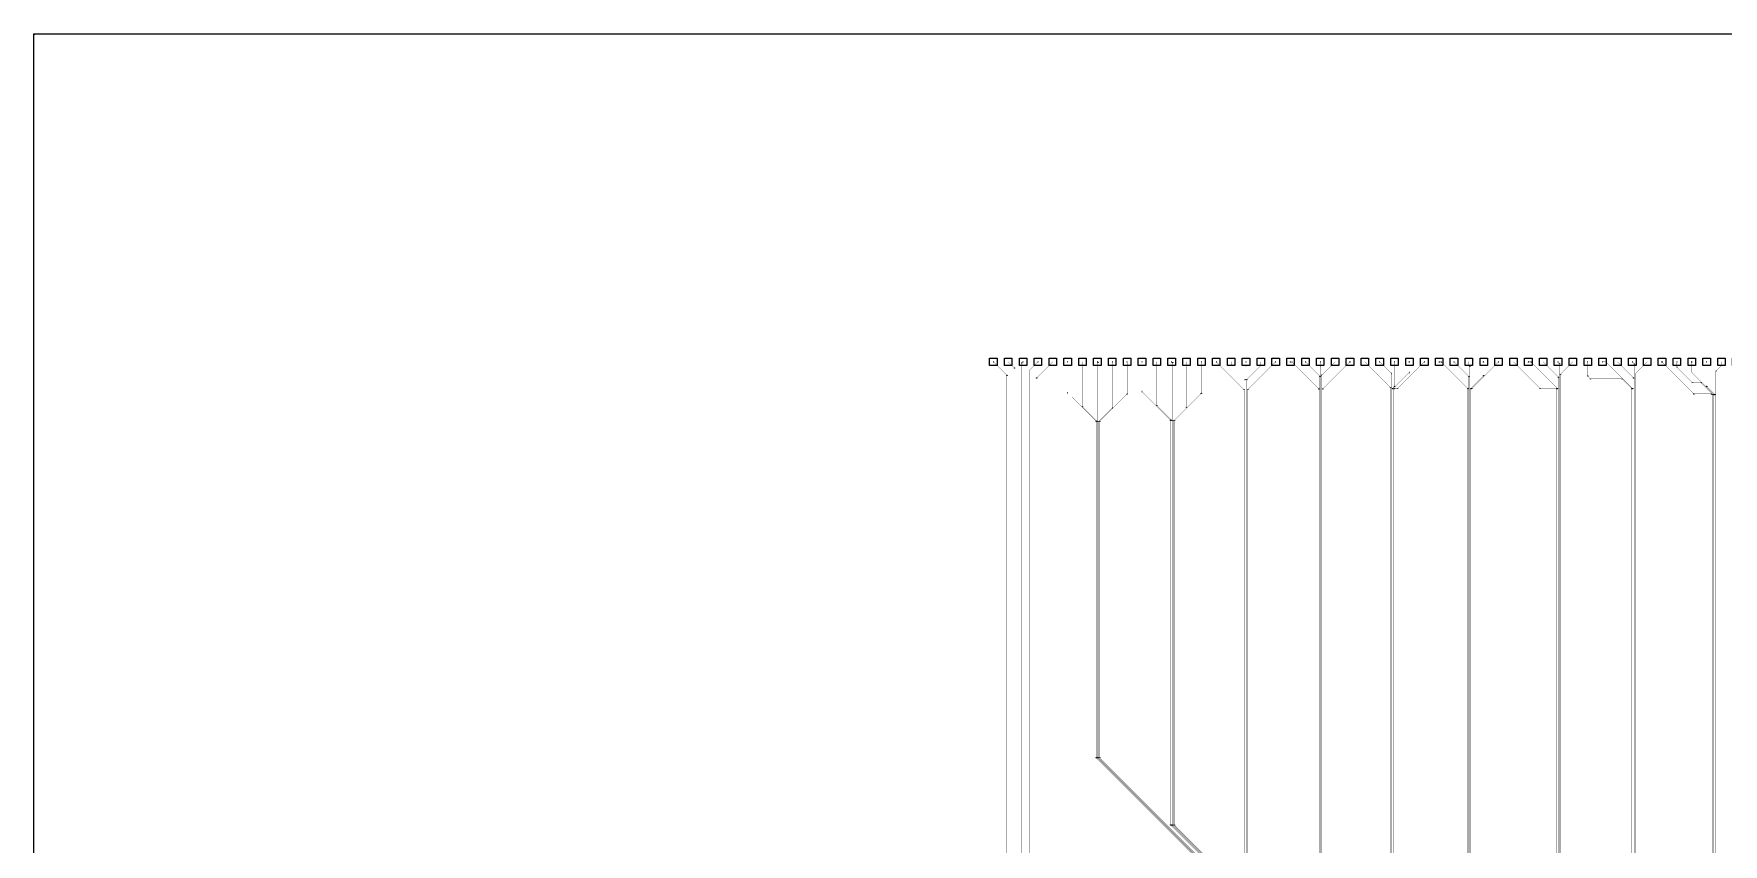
# Model space of a CAD drawing. Extents: x -22715 to 22715, y -22715 to 22715.
# Drawn here: x -22715 to 23, y 11807 to 22715 of the extents above; entities that cross this region are included whole.
import ezdxf

# ---------------------------------------------------------------- set-up
doc = ezdxf.new("R2010")
doc.units = 0
doc.layers.add('L0D0_0', color=2, linetype='CONTINUOUS')
doc.layers.add('Top Layer', color=3, linetype='CONTINUOUS')

# ---------------------------------------------------------------- blocks, each defined once
blk = doc.blocks.new('BOND_PADS__100__4')
at = {"layer": 'L0D0_0'}
for points in [[(-4, 197.5), (-4, 198.5), (-3, 198.5), (-3, 197.5)], [(-4, 195.5), (-4, 196.5), (-3, 196.5), (-3, 195.5)], [(-4, 193.5), (-4, 194.5), (-3, 194.5), (-3, 193.5)], [(-4, 191.5), (-4, 192.5), (-3, 192.5), (-3, 191.5)], [(-4, 189.5), (-4, 190.5), (-3, 190.5), (-3, 189.5)], [(-4, 187.5), (-4, 188.5), (-3, 188.5), (-3, 187.5)], [(-4, 185.5), (-4, 186.5), (-3, 186.5), (-3, 185.5)], [(-4, 183.5), (-4, 184.5), (-3, 184.5), (-3, 183.5)], [(-4, 181.5), (-4, 182.5), (-3, 182.5), (-3, 181.5)], [(-4, 179.5), (-4, 180.5), (-3, 180.5), (-3, 179.5)], [(-4, 177.5), (-4, 178.5), (-3, 178.5), (-3, 177.5)], [(-4, 175.5), (-4, 176.5), (-3, 176.5), (-3, 175.5)], [(-4, 173.5), (-4, 174.5), (-3, 174.5), (-3, 173.5)], [(-4, 171.5), (-4, 172.5), (-3, 172.5), (-3, 171.5)], [(-4, 169.5), (-4, 170.5), (-3, 170.5), (-3, 169.5)], [(-4, 167.5), (-4, 168.5), (-3, 168.5), (-3, 167.5)], [(-4, 165.5), (-4, 166.5), (-3, 166.5), (-3, 165.5)], [(-4, 163.5), (-4, 164.5), (-3, 164.5), (-3, 163.5)], [(-4, 161.5), (-4, 162.5), (-3, 162.5), (-3, 161.5)], [(-4, 159.5), (-4, 160.5), (-3, 160.5), (-3, 159.5)], [(-4, 157.5), (-4, 158.5), (-3, 158.5), (-3, 157.5)], [(-4, 155.5), (-4, 156.5), (-3, 156.5), (-3, 155.5)], [(-4, 153.5), (-4, 154.5), (-3, 154.5), (-3, 153.5)], [(-4, 151.5), (-4, 152.5), (-3, 152.5), (-3, 151.5)], [(-4, 149.5), (-4, 150.5), (-3, 150.5), (-3, 149.5)], [(-4, 147.5), (-4, 148.5), (-3, 148.5), (-3, 147.5)], [(-4, 145.5), (-4, 146.5), (-3, 146.5), (-3, 145.5)], [(-4, 143.5), (-4, 144.5), (-3, 144.5), (-3, 143.5)], [(-4, 141.5), (-4, 142.5), (-3, 142.5), (-3, 141.5)], [(-4, 139.5), (-4, 140.5), (-3, 140.5), (-3, 139.5)], [(-4, 137.5), (-4, 138.5), (-3, 138.5), (-3, 137.5)], [(-4, 135.5), (-4, 136.5), (-3, 136.5), (-3, 135.5)], [(-4, 133.5), (-4, 134.5), (-3, 134.5), (-3, 133.5)], [(-4, 131.5), (-4, 132.5), (-3, 132.5), (-3, 131.5)], [(-4, 129.5), (-4, 130.5), (-3, 130.5), (-3, 129.5)], [(-4, 127.5), (-4, 128.5), (-3, 128.5), (-3, 127.5)], [(-4, 125.5), (-4, 126.5), (-3, 126.5), (-3, 125.5)], [(-4, 123.5), (-4, 124.5), (-3, 124.5), (-3, 123.5)], [(-4, 121.5), (-4, 122.5), (-3, 122.5), (-3, 121.5)], [(-4, 119.5), (-4, 120.5), (-3, 120.5), (-3, 119.5)], [(-4, 117.5), (-4, 118.5), (-3, 118.5), (-3, 117.5)], [(-4, 115.5), (-4, 116.5), (-3, 116.5), (-3, 115.5)], [(-4, 113.5), (-4, 114.5), (-3, 114.5), (-3, 113.5)], [(-4, 111.5), (-4, 112.5), (-3, 112.5), (-3, 111.5)], [(-4, 109.5), (-4, 110.5), (-3, 110.5), (-3, 109.5)], [(-4, 107.5), (-4, 108.5), (-3, 108.5), (-3, 107.5)], [(-4, 105.5), (-4, 106.5), (-3, 106.5), (-3, 105.5)], [(-4, 103.5), (-4, 104.5), (-3, 104.5), (-3, 103.5)], [(-4, 101.5), (-4, 102.5), (-3, 102.5), (-3, 101.5)], [(-4, 99.5), (-4, 100.5), (-3, 100.5), (-3, 99.5)], [(-4, 97.5), (-4, 98.5), (-3, 98.5), (-3, 97.5)], [(-4, 95.5), (-4, 96.5), (-3, 96.5), (-3, 95.5)], [(-4, 93.5), (-4, 94.5), (-3, 94.5), (-3, 93.5)], [(-4, 91.5), (-4, 92.5), (-3, 92.5), (-3, 91.5)], [(-4, 89.5), (-4, 90.5), (-3, 90.5), (-3, 89.5)], [(-4, 87.5), (-4, 88.5), (-3, 88.5), (-3, 87.5)], [(-4, 85.5), (-4, 86.5), (-3, 86.5), (-3, 85.5)], [(-4, 83.5), (-4, 84.5), (-3, 84.5), (-3, 83.5)], [(-4, 81.5), (-4, 82.5), (-3, 82.5), (-3, 81.5)], [(-4, 79.5), (-4, 80.5), (-3, 80.5), (-3, 79.5)], [(-4, 77.5), (-4, 78.5), (-3, 78.5), (-3, 77.5)], [(-4, 75.5), (-4, 76.5), (-3, 76.5), (-3, 75.5)], [(-4, 73.5), (-4, 74.5), (-3, 74.5), (-3, 73.5)], [(-4, 71.5), (-4, 72.5), (-3, 72.5), (-3, 71.5)], [(-4, 69.5), (-4, 70.5), (-3, 70.5), (-3, 69.5)], [(-4, 67.5), (-4, 68.5), (-3, 68.5), (-3, 67.5)], [(-4, 65.5), (-4, 66.5), (-3, 66.5), (-3, 65.5)], [(-4, 63.5), (-4, 64.5), (-3, 64.5), (-3, 63.5)], [(-4, 61.5), (-4, 62.5), (-3, 62.5), (-3, 61.5)], [(-4, 59.5), (-4, 60.5), (-3, 60.5), (-3, 59.5)], [(-4, 57.5), (-4, 58.5), (-3, 58.5), (-3, 57.5)], [(-4, 55.5), (-4, 56.5), (-3, 56.5), (-3, 55.5)], [(-4, 53.5), (-4, 54.5), (-3, 54.5), (-3, 53.5)], [(-4, 51.5), (-4, 52.5), (-3, 52.5), (-3, 51.5)], [(-4, 49.5), (-4, 50.5), (-3, 50.5), (-3, 49.5)], [(-4, 47.5), (-4, 48.5), (-3, 48.5), (-3, 47.5)], [(-4, 45.5), (-4, 46.5), (-3, 46.5), (-3, 45.5)], [(-4, 43.5), (-4, 44.5), (-3, 44.5), (-3, 43.5)], [(-4, 41.5), (-4, 42.5), (-3, 42.5), (-3, 41.5)], [(-4, 39.5), (-4, 40.5), (-3, 40.5), (-3, 39.5)], [(-4, 37.5), (-4, 38.5), (-3, 38.5), (-3, 37.5)], [(-4, 35.5), (-4, 36.5), (-3, 36.5), (-3, 35.5)], [(-4, 33.5), (-4, 34.5), (-3, 34.5), (-3, 33.5)], [(-4, 31.5), (-4, 32.5), (-3, 32.5), (-3, 31.5)], [(-4, 29.5), (-4, 30.5), (-3, 30.5), (-3, 29.5)], [(-4, 27.5), (-4, 28.5), (-3, 28.5), (-3, 27.5)], [(-4, 25.5), (-4, 26.5), (-3, 26.5), (-3, 25.5)], [(-4, 23.5), (-4, 24.5), (-3, 24.5), (-3, 23.5)], [(-4, 21.5), (-4, 22.5), (-3, 22.5), (-3, 21.5)], [(-4, 19.5), (-4, 20.5), (-3, 20.5), (-3, 19.5)], [(-4, 17.5), (-4, 18.5), (-3, 18.5), (-3, 17.5)], [(-4, 15.5), (-4, 16.5), (-3, 16.5), (-3, 15.5)], [(-4, 13.5), (-4, 14.5), (-3, 14.5), (-3, 13.5)], [(-4, 11.5), (-4, 12.5), (-3, 12.5), (-3, 11.5)], [(-4, 9.5), (-4, 10.5), (-3, 10.5), (-3, 9.5)], [(-4, 7.5), (-4, 8.5), (-3, 8.5), (-3, 7.5)], [(-4, 5.5), (-4, 6.5), (-3, 6.5), (-3, 5.5)], [(-4, 3.5), (-4, 4.5), (-3, 4.5), (-3, 3.5)], [(-4, 1.5), (-4, 2.5), (-3, 2.5), (-3, 1.5)], [(-4, -0.5), (-4, 0.5), (-3, 0.5), (-3, -0.5)]]:
    blk.add_lwpolyline(points, close=True, dxfattribs=at)
blk = doc.blocks.new('alignment_marker')
at = {"layer": 'Top Layer'}
blk.add_lwpolyline([(-8, -4), (-8, 4), (4, 4), (8, 0), (4, -4)], close=True, dxfattribs=at)
blk = doc.blocks.new('alignment_layer')
blk.add_blockref('alignment_marker', (-22707, 22711))

msp = doc.modelspace()

# ---------------------------------------------------------------- linework, layer by layer
at = {"layer": 'L0D0_0'}
for points in [[(-22715, -22715), (-22715, 22715), (22715, 22715), (22715, -22715)], [(-9800, 18298.3), (-9801.4, 18299.2), (-9801.4, 18300.8), (-9800, 18301.7), (-9798.5, 18300.8), (-9798.5, 18299.2)], [(-9600, 18298.3), (-9601.4, 18299.2), (-9601.4, 18300.8), (-9600, 18301.7), (-9598.5, 18300.8), (-9598.5, 18299.2)], [(-9517.5, 18215.8), (-9519, 18216.7), (-9519, 18218.3), (-9517.5, 18219.2), (-9516.1, 18218.3), (-9516.1, 18216.7)], [(-9517.5, 18215.8), (-9519, 18216.7), (-9519, 18218.3), (-9517.5, 18219.2), (-9516.1, 18218.3), (-9516.1, 18216.7)], [(-9417.5, 18280.8), (-9419, 18281.7), (-9419, 18283.3), (-9417.5, 18284.2), (-9416.1, 18283.3), (-9416.1, 18281.7)], [(-9417.5, 18280.8), (-9419, 18281.7), (-9419, 18283.3), (-9417.5, 18284.2), (-9416.1, 18283.3), (-9416.1, 18281.7)], [(-9400, 18298.3), (-9401.4, 18299.2), (-9401.4, 18300.8), (-9400, 18301.7), (-9398.5, 18300.8), (-9398.5, 18299.2)], [(-9200, 18298.3), (-9201.4, 18299.2), (-9201.4, 18300.8), (-9200, 18301.7), (-9198.5, 18300.8), (-9198.5, 18299.2)], [(-9000, 18298.3), (-9001.4, 18299.2), (-9001.4, 18300.8), (-9000, 18301.7), (-8998.5, 18300.8), (-8998.5, 18299.2)], [(-8800, 18298.3), (-8801.4, 18299.2), (-8801.4, 18300.8), (-8800, 18301.7), (-8798.5, 18300.8), (-8798.5, 18299.2)], [(-8600, 18298.3), (-8601.4, 18299.2), (-8601.4, 18300.8), (-8600, 18301.7), (-8598.5, 18300.8), (-8598.5, 18299.2)], [(-8400, 18298.3), (-8401.4, 18299.2), (-8401.4, 18300.8), (-8400, 18301.7), (-8398.5, 18300.8), (-8398.5, 18299.2)], [(-8392.5, 18290.8), (-8393.9, 18291.7), (-8393.9, 18293.3), (-8392.5, 18294.2), (-8391, 18293.3), (-8391, 18291.7)], [(-8392.5, 18290.8), (-8393.9, 18291.7), (-8393.9, 18293.3), (-8392.5, 18294.2), (-8391, 18293.3), (-8391, 18291.7)], [(-8200, 18298.3), (-8201.4, 18299.2), (-8201.4, 18300.8), (-8200, 18301.7), (-8198.5, 18300.8), (-8198.5, 18299.2)], [(-8000, 18298.3), (-8001.4, 18299.2), (-8001.4, 18300.8), (-8000, 18301.7), (-7998.5, 18300.8), (-7998.5, 18299.2)], [(-7800, 18298.3), (-7801.4, 18299.2), (-7801.4, 18300.8), (-7800, 18301.7), (-7798.5, 18300.8), (-7798.5, 18299.2)], [(-7600, 18298.3), (-7601.4, 18299.2), (-7601.4, 18300.8), (-7600, 18301.7), (-7598.5, 18300.8), (-7598.5, 18299.2)], [(-7400, 18298.3), (-7401.4, 18299.2), (-7401.4, 18300.8), (-7400, 18301.7), (-7398.5, 18300.8), (-7398.5, 18299.2)], [(-7387.5, 18285.8), (-7389, 18286.7), (-7389, 18288.3), (-7387.5, 18289.2), (-7386.1, 18288.3), (-7386.1, 18286.7)], [(-7387.5, 18285.8), (-7389, 18286.7), (-7389, 18288.3), (-7387.5, 18289.2), (-7386.1, 18288.3), (-7386.1, 18286.7)], [(-7200, 18298.3), (-7201.4, 18299.2), (-7201.4, 18300.8), (-7200, 18301.7), (-7198.5, 18300.8), (-7198.5, 18299.2)], [(-7000, 18298.3), (-7001.4, 18299.2), (-7001.4, 18300.8), (-7000, 18301.7), (-6998.5, 18300.8), (-6998.5, 18299.2)], [(-6800, 18298.3), (-6801.4, 18299.2), (-6801.4, 18300.8), (-6800, 18301.7), (-6798.5, 18300.8), (-6798.5, 18299.2)], [(-6600, 18298.3), (-6601.4, 18299.2), (-6601.4, 18300.8), (-6600, 18301.7), (-6598.5, 18300.8), (-6598.5, 18299.2)], [(-6600, 18246.8), (-6601.4, 18247.7), (-6601.4, 18249.3), (-6600, 18250.2), (-6598.5, 18249.3), (-6598.5, 18247.7)], [(-6600, 18246.8), (-6601.4, 18247.7), (-6601.4, 18249.3), (-6600, 18250.2), (-6598.5, 18249.3), (-6598.5, 18247.7)], [(-6400, 18246.8), (-6401.5, 18247.7), (-6401.5, 18249.3), (-6400, 18250.2), (-6398.6, 18249.3), (-6398.6, 18247.7)], [(-6400, 18246.8), (-6401.5, 18247.7), (-6401.5, 18249.3), (-6400, 18250.2), (-6398.6, 18249.3), (-6398.6, 18247.7)], [(-6400, 18298.3), (-6401.4, 18299.2), (-6401.4, 18300.8), (-6400, 18301.7), (-6398.5, 18300.8), (-6398.5, 18299.2)], [(-6400, 18246.8), (-6401.4, 18247.7), (-6401.4, 18249.3), (-6400, 18250.2), (-6398.5, 18249.3), (-6398.5, 18247.7)], [(-6400, 18246.8), (-6401.4, 18247.7), (-6401.4, 18249.3), (-6400, 18250.2), (-6398.5, 18249.3), (-6398.5, 18247.7)], [(-6200, 18298.3), (-6201.4, 18299.2), (-6201.4, 18300.8), (-6200, 18301.7), (-6198.5, 18300.8), (-6198.5, 18299.2)], [(-6200, 18246.8), (-6201.4, 18247.7), (-6201.4, 18249.3), (-6200, 18250.2), (-6198.5, 18249.3), (-6198.5, 18247.7)], [(-6200, 18246.8), (-6201.4, 18247.7), (-6201.4, 18249.3), (-6200, 18250.2), (-6198.5, 18249.3), (-6198.5, 18247.7)], [(-6000, 18298.3), (-6001.4, 18299.2), (-6001.4, 18300.8), (-6000, 18301.7), (-5998.5, 18300.8), (-5998.5, 18299.2)], [(-5800, 18298.3), (-5801.4, 18299.2), (-5801.4, 18300.8), (-5800, 18301.7), (-5798.5, 18300.8), (-5798.5, 18299.2)], [(-5798.5, 18296.8), (-5799.9, 18297.7), (-5799.9, 18299.3), (-5798.5, 18300.2), (-5797, 18299.3), (-5797, 18297.7)], [(-5798.5, 18296.8), (-5799.9, 18297.7), (-5799.9, 18299.3), (-5798.5, 18300.2), (-5797, 18299.3), (-5797, 18297.7)], [(-5783.5, 18296.8), (-5784.9, 18297.7), (-5784.9, 18299.3), (-5783.5, 18300.2), (-5782, 18299.3), (-5782, 18297.7)], [(-5783.5, 18296.8), (-5784.9, 18297.7), (-5784.9, 18299.3), (-5783.5, 18300.2), (-5782, 18299.3), (-5782, 18297.7)], [(-5600, 18298.3), (-5601.4, 18299.2), (-5601.4, 18300.8), (-5600, 18301.7), (-5598.5, 18300.8), (-5598.5, 18299.2)], [(-5400, 18298.3), (-5401.4, 18299.2), (-5401.4, 18300.8), (-5400, 18301.7), (-5398.5, 18300.8), (-5398.5, 18299.2)], [(-5400, 18246.8), (-5401.4, 18247.7), (-5401.4, 18249.3), (-5400, 18250.2), (-5398.5, 18249.3), (-5398.5, 18247.7)], [(-5400, 18246.8), (-5401.4, 18247.7), (-5401.4, 18249.3), (-5400, 18250.2), (-5398.5, 18249.3), (-5398.5, 18247.7)], [(-5392.5, 18239.3), (-5394, 18240.2), (-5394, 18241.8), (-5392.5, 18242.7), (-5391.1, 18241.8), (-5391.1, 18240.2)], [(-5392.5, 18239.3), (-5394, 18240.2), (-5394, 18241.8), (-5392.5, 18242.7), (-5391.1, 18241.8), (-5391.1, 18240.2)], [(-5200, 18298.3), (-5201.4, 18299.2), (-5201.4, 18300.8), (-5200, 18301.7), (-5198.5, 18300.8), (-5198.5, 18299.2)], [(-5001.5, 18296.8), (-5002.9, 18297.7), (-5002.9, 18299.3), (-5001.5, 18300.2), (-5000, 18299.3), (-5000, 18297.7)], [(-5001.5, 18296.8), (-5002.9, 18297.7), (-5002.9, 18299.3), (-5001.5, 18300.2), (-5000, 18299.3), (-5000, 18297.7)], [(-5001.5, 18296.8), (-5002.9, 18297.7), (-5002.9, 18299.3), (-5001.5, 18300.2), (-5000, 18299.3), (-5000, 18297.7)], [(-5001.5, 18296.8), (-5002.9, 18297.7), (-5002.9, 18299.3), (-5001.5, 18300.2), (-5000, 18299.3), (-5000, 18297.7)], [(-5000, 18298.3), (-5001.4, 18299.2), (-5001.4, 18300.8), (-5000, 18301.7), (-4998.5, 18300.8), (-4998.5, 18299.2)], [(-4800, 18298.3), (-4801.4, 18299.2), (-4801.4, 18300.8), (-4800, 18301.7), (-4798.5, 18300.8), (-4798.5, 18299.2)], [(-4600, 18298.3), (-4601.4, 18299.2), (-4601.4, 18300.8), (-4600, 18301.7), (-4598.5, 18300.8), (-4598.5, 18299.2)], [(-4400, 18298.3), (-4401.4, 18299.2), (-4401.4, 18300.8), (-4400, 18301.7), (-4398.5, 18300.8), (-4398.5, 18299.2)], [(-4201.5, 18296.8), (-4202.9, 18297.7), (-4202.9, 18299.3), (-4201.5, 18300.2), (-4200, 18299.3), (-4200, 18297.7)], [(-4201.5, 18296.8), (-4202.9, 18297.7), (-4202.9, 18299.3), (-4201.5, 18300.2), (-4200, 18299.3), (-4200, 18297.7)], [(-4200, 18298.3), (-4201.4, 18299.2), (-4201.4, 18300.8), (-4200, 18301.7), (-4198.5, 18300.8), (-4198.5, 18299.2)], [(-4000, 18298.3), (-4001.4, 18299.2), (-4001.4, 18300.8), (-4000, 18301.7), (-3998.5, 18300.8), (-3998.5, 18299.2)], [(-3800, 18298.3), (-3801.4, 18299.2), (-3801.4, 18300.8), (-3800, 18301.7), (-3798.5, 18300.8), (-3798.5, 18299.2)], [(-3798.5, 18296.8), (-3799.9, 18297.7), (-3799.9, 18299.3), (-3798.5, 18300.2), (-3797, 18299.3), (-3797, 18297.7)], [(-3798.5, 18296.8), (-3799.9, 18297.7), (-3799.9, 18299.3), (-3798.5, 18300.2), (-3797, 18299.3), (-3797, 18297.7)], [(-3771, 18296.8), (-3772.4, 18297.7), (-3772.4, 18299.3), (-3771, 18300.2), (-3769.5, 18299.3), (-3769.5, 18297.7)], [(-3771, 18296.8), (-3772.4, 18297.7), (-3772.4, 18299.3), (-3771, 18300.2), (-3769.5, 18299.3), (-3769.5, 18297.7)], [(-3600, 18298.3), (-3601.4, 18299.2), (-3601.4, 18300.8), (-3600, 18301.7), (-3598.5, 18300.8), (-3598.5, 18299.2)], [(-3400, 18298.3), (-3401.4, 18299.2), (-3401.4, 18300.8), (-3400, 18301.7), (-3398.5, 18300.8), (-3398.5, 18299.2)], [(-3400, 18246.8), (-3401.4, 18247.7), (-3401.4, 18249.3), (-3400, 18250.2), (-3398.5, 18249.3), (-3398.5, 18247.7)], [(-3400, 18246.8), (-3401.4, 18247.7), (-3401.4, 18249.3), (-3400, 18250.2), (-3398.5, 18249.3), (-3398.5, 18247.7)], [(-3387.5, 18234.3), (-3388.9, 18235.2), (-3388.9, 18236.8), (-3387.5, 18237.7), (-3386, 18236.8), (-3386, 18235.2)], [(-3387.5, 18234.3), (-3388.9, 18235.2), (-3388.9, 18236.8), (-3387.5, 18237.7), (-3386, 18236.8), (-3386, 18235.2)], [(-3201.5, 18296.8), (-3202.9, 18297.7), (-3202.9, 18299.3), (-3201.5, 18300.2), (-3200, 18299.3), (-3200, 18297.7)], [(-3201.5, 18296.8), (-3202.9, 18297.7), (-3202.9, 18299.3), (-3201.5, 18300.2), (-3200, 18299.3), (-3200, 18297.7)], [(-3200, 18298.3), (-3201.4, 18299.2), (-3201.4, 18300.8), (-3200, 18301.7), (-3198.5, 18300.8), (-3198.5, 18299.2)], [(-3000, 18298.3), (-3001.4, 18299.2), (-3001.4, 18300.8), (-3000, 18301.7), (-2998.5, 18300.8), (-2998.5, 18299.2)], [(-2800, 18298.3), (-2801.4, 18299.2), (-2801.4, 18300.8), (-2800, 18301.7), (-2798.5, 18300.8), (-2798.5, 18299.2)], [(-2600, 18298.3), (-2601.4, 18299.2), (-2601.4, 18300.8), (-2600, 18301.7), (-2598.5, 18300.8), (-2598.5, 18299.2)], [(-2598.5, 18296.8), (-2599.9, 18297.7), (-2599.9, 18299.3), (-2598.5, 18300.2), (-2597, 18299.3), (-2597, 18297.7)], [(-2598.5, 18296.8), (-2599.9, 18297.7), (-2599.9, 18299.3), (-2598.5, 18300.2), (-2597, 18299.3), (-2597, 18297.7)], [(-2563.5, 18296.8), (-2564.9, 18297.7), (-2564.9, 18299.3), (-2563.5, 18300.2), (-2562, 18299.3), (-2562, 18297.7)], [(-2563.5, 18296.8), (-2564.9, 18297.7), (-2564.9, 18299.3), (-2563.5, 18300.2), (-2562, 18299.3), (-2562, 18297.7)], [(-2400, 18298.3), (-2401.4, 18299.2), (-2401.4, 18300.8), (-2400, 18301.7), (-2398.5, 18300.8), (-2398.5, 18299.2)], [(-2200, 18298.3), (-2201.4, 18299.2), (-2201.4, 18300.8), (-2200, 18301.7), (-2198.5, 18300.8), (-2198.5, 18299.2)], [(-2180, 18278.3), (-2181.4, 18279.2), (-2181.4, 18280.8), (-2180, 18281.7), (-2178.5, 18280.8), (-2178.5, 18279.2)], [(-2180, 18278.3), (-2181.4, 18279.2), (-2181.4, 18280.8), (-2180, 18281.7), (-2178.5, 18280.8), (-2178.5, 18279.2)], [(-2000, 18298.3), (-2001.4, 18299.2), (-2001.4, 18300.8), (-2000, 18301.7), (-1998.5, 18300.8), (-1998.5, 18299.2)], [(-1800, 18298.3), (-1801.4, 18299.2), (-1801.4, 18300.8), (-1800, 18301.7), (-1798.5, 18300.8), (-1798.5, 18299.2)], [(-1600, 18298.3), (-1601.4, 18299.2), (-1601.4, 18300.8), (-1600, 18301.7), (-1598.5, 18300.8), (-1598.5, 18299.2)], [(-1555, 18298.3), (-1556.4, 18299.2), (-1556.4, 18300.8), (-1555, 18301.7), (-1553.5, 18300.8), (-1553.5, 18299.2)], [(-1555, 18298.3), (-1556.4, 18299.2), (-1556.4, 18300.8), (-1555, 18301.7), (-1553.5, 18300.8), (-1553.5, 18299.2)], [(-1400, 18298.3), (-1401.4, 18299.2), (-1401.4, 18300.8), (-1400, 18301.7), (-1398.5, 18300.8), (-1398.5, 18299.2)], [(-1200, 18298.3), (-1201.4, 18299.2), (-1201.4, 18300.8), (-1200, 18301.7), (-1198.5, 18300.8), (-1198.5, 18299.2)], [(-1170, 18268.3), (-1171.4, 18269.2), (-1171.4, 18270.8), (-1170, 18271.7), (-1168.5, 18270.8), (-1168.5, 18269.2)], [(-1170, 18268.3), (-1171.4, 18269.2), (-1171.4, 18270.8), (-1170, 18271.7), (-1168.5, 18270.8), (-1168.5, 18269.2)], [(-1000, 18298.3), (-1001.4, 18299.2), (-1001.4, 18300.8), (-1000, 18301.7), (-998.5, 18300.8), (-998.5, 18299.2)], [(-800, 18298.3), (-801.4, 18299.2), (-801.4, 18300.8), (-800, 18301.7), (-798.5, 18300.8), (-798.5, 18299.2)], [(-800, 18295.8), (-801.4, 18296.7), (-801.4, 18298.3), (-800, 18299.2), (-798.5, 18298.3), (-798.5, 18296.7)], [(-800, 18295.8), (-801.4, 18296.7), (-801.4, 18298.3), (-800, 18299.2), (-798.5, 18298.3), (-798.5, 18296.7)], [(-600, 18298.3), (-601.4, 18299.2), (-601.4, 18300.8), (-600, 18301.7), (-598.5, 18300.8), (-598.5, 18299.2)], [(-600, 18225.8), (-601.4, 18226.7), (-601.4, 18228.3), (-600, 18229.2), (-598.5, 18228.3), (-598.5, 18226.7)], [(-600, 18225.8), (-601.4, 18226.7), (-601.4, 18228.3), (-600, 18229.2), (-598.5, 18228.3), (-598.5, 18226.7)], [(-400, 18298.3), (-401.4, 18299.2), (-401.4, 18300.8), (-400, 18301.7), (-398.5, 18300.8), (-398.5, 18299.2)], [(-398.5, 18296.8), (-399.9, 18297.7), (-399.9, 18299.3), (-398.5, 18300.2), (-397, 18299.3), (-397, 18297.7)], [(-398.5, 18296.8), (-399.9, 18297.7), (-399.9, 18299.3), (-398.5, 18300.2), (-397, 18299.3), (-397, 18297.7)], [(-200, 18298.3), (-201.4, 18299.2), (-201.4, 18300.8), (-200, 18301.7), (-198.5, 18300.8), (-198.5, 18299.2)], [(0, 18298.3), (-1.4, 18299.2), (-1.4, 18300.8), (0, 18301.7), (1.5, 18300.8), (1.5, 18299.2)], [(0, 18246.8), (-1.4, 18247.7), (-1.4, 18249.3), (0, 18250.2), (1.5, 18249.3), (1.5, 18247.7)], [(0, 18246.8), (-1.4, 18247.7), (-1.4, 18249.3), (0, 18250.2), (1.5, 18249.3), (1.5, 18247.7)], [(-9617.5, 18115.8), (-9619, 18116.7), (-9619, 18118.3), (-9617.5, 18119.2), (-9616, 18118.3), (-9616, 18116.7)], [(-9617.5, 18115.8), (-9619, 18116.7), (-9619, 18118.3), (-9617.5, 18119.2), (-9616, 18118.3), (-9616, 18116.7)], [(-9317.5, 18180.8), (-9319, 18181.7), (-9319, 18183.3), (-9317.5, 18184.2), (-9316.1, 18183.3), (-9316.1, 18181.7)], [(-9317.5, 18180.8), (-9319, 18181.7), (-9319, 18183.3), (-9317.5, 18184.2), (-9316.1, 18183.3), (-9316.1, 18181.7)], [(-9217.5, 18080.8), (-9219, 18081.7), (-9219, 18083.3), (-9217.5, 18084.2), (-9216.1, 18083.3), (-9216.1, 18081.7)], [(-9217.5, 18080.8), (-9219, 18081.7), (-9219, 18083.3), (-9217.5, 18084.2), (-9216.1, 18083.3), (-9216.1, 18081.7)], [(-6412.5, 18059.3), (-6413.9, 18060.2), (-6413.9, 18061.8), (-6412.5, 18062.7), (-6411, 18061.8), (-6411, 18060.2)], [(-6412.5, 18059.3), (-6413.9, 18060.2), (-6413.9, 18061.8), (-6412.5, 18062.7), (-6411, 18061.8), (-6411, 18060.2)], [(-6387.5, 18059.3), (-6388.9, 18060.2), (-6388.9, 18061.8), (-6387.5, 18062.7), (-6386, 18061.8), (-6386, 18060.2)], [(-6387.5, 18059.3), (-6388.9, 18060.2), (-6388.9, 18061.8), (-6387.5, 18062.7), (-6386, 18061.8), (-6386, 18060.2)], [(-5405, 18103.3), (-5406.4, 18104.2), (-5406.4, 18105.8), (-5405, 18106.7), (-5403.5, 18105.8), (-5403.5, 18104.2)], [(-5405, 18103.3), (-5406.4, 18104.2), (-5406.4, 18105.8), (-5405, 18106.7), (-5403.5, 18105.8), (-5403.5, 18104.2)], [(-5380, 18118.3), (-5381.4, 18119.2), (-5381.4, 18120.8), (-5380, 18121.7), (-5378.5, 18120.8), (-5378.5, 18119.2)], [(-5380, 18118.3), (-5381.4, 18119.2), (-5381.4, 18120.8), (-5380, 18121.7), (-5378.5, 18120.8), (-5378.5, 18119.2)], [(-4442.5, 18140.8), (-4443.9, 18141.7), (-4443.9, 18143.3), (-4442.5, 18144.2), (-4441, 18143.3), (-4441, 18141.7)], [(-4442.5, 18140.8), (-4443.9, 18141.7), (-4443.9, 18143.3), (-4442.5, 18144.2), (-4441, 18143.3), (-4441, 18141.7)], [(-4400, 17968.3), (-4401.4, 17969.2), (-4401.4, 17970.8), (-4400, 17971.7), (-4398.5, 17970.8), (-4398.5, 17969.2)], [(-4400, 17968.3), (-4401.4, 17969.2), (-4401.4, 17970.8), (-4400, 17971.7), (-4398.5, 17970.8), (-4398.5, 17969.2)], [(-4201.5, 18154.3), (-4202.9, 18155.2), (-4202.9, 18156.8), (-4201.5, 18157.7), (-4200, 18156.8), (-4200, 18155.2)], [(-4201.5, 18154.3), (-4202.9, 18155.2), (-4202.9, 18156.8), (-4201.5, 18157.7), (-4200, 18156.8), (-4200, 18155.2)], [(-3400, 18098.3), (-3401.4, 18099.2), (-3401.4, 18100.8), (-3400, 18101.7), (-3398.5, 18100.8), (-3398.5, 18099.2)], [(-3400, 18098.3), (-3401.4, 18099.2), (-3401.4, 18100.8), (-3400, 18101.7), (-3398.5, 18100.8), (-3398.5, 18099.2)], [(-3201.5, 18111.8), (-3202.9, 18112.7), (-3202.9, 18114.3), (-3201.5, 18115.2), (-3200, 18114.3), (-3200, 18112.7)], [(-3201.5, 18111.8), (-3202.9, 18112.7), (-3202.9, 18114.3), (-3201.5, 18115.2), (-3200, 18114.3), (-3200, 18112.7)], [(-2192.5, 18090.8), (-2193.9, 18091.7), (-2193.9, 18093.3), (-2192.5, 18094.2), (-2191, 18093.3), (-2191, 18091.7)], [(-2192.5, 18090.8), (-2193.9, 18091.7), (-2193.9, 18093.3), (-2192.5, 18094.2), (-2191, 18093.3), (-2191, 18091.7)], [(-2167.5, 18130.8), (-2168.9, 18131.7), (-2168.9, 18133.3), (-2167.5, 18134.2), (-2166, 18133.3), (-2166, 18131.7)], [(-2167.5, 18130.8), (-2168.9, 18131.7), (-2168.9, 18133.3), (-2167.5, 18134.2), (-2166, 18133.3), (-2166, 18131.7)], [(-1800, 18105.8), (-1801.4, 18106.7), (-1801.4, 18108.3), (-1800, 18109.2), (-1798.5, 18108.3), (-1798.5, 18106.7)], [(-1800, 18105.8), (-1801.4, 18106.7), (-1801.4, 18108.3), (-1800, 18109.2), (-1798.5, 18108.3), (-1798.5, 18106.7)], [(-1762.5, 18068.3), (-1764, 18069.2), (-1764, 18070.8), (-1762.5, 18071.7), (-1761, 18070.8), (-1761, 18069.2)], [(-1762.5, 18068.3), (-1764, 18069.2), (-1764, 18070.8), (-1762.5, 18071.7), (-1761, 18070.8), (-1761, 18069.2)], [(-1337.5, 18068.3), (-1338.9, 18069.2), (-1338.9, 18070.8), (-1337.5, 18071.7), (-1336, 18070.8), (-1336, 18069.2)], [(-1337.5, 18068.3), (-1338.9, 18069.2), (-1338.9, 18070.8), (-1337.5, 18071.7), (-1336, 18070.8), (-1336, 18069.2)], [(-1182.5, 18080.8), (-1183.9, 18081.7), (-1183.9, 18083.3), (-1182.5, 18084.2), (-1181, 18083.3), (-1181, 18081.7)], [(-1182.5, 18080.8), (-1183.9, 18081.7), (-1183.9, 18083.3), (-1182.5, 18084.2), (-1181, 18083.3), (-1181, 18081.7)], [(-1157.5, 18140.8), (-1158.9, 18141.7), (-1158.9, 18143.3), (-1157.5, 18144.2), (-1156, 18143.3), (-1156, 18141.7)], [(-1157.5, 18140.8), (-1158.9, 18141.7), (-1158.9, 18143.3), (-1157.5, 18144.2), (-1156, 18143.3), (-1156, 18141.7)], [(-398.5, 18154.3), (-399.9, 18155.2), (-399.9, 18156.8), (-398.5, 18157.7), (-397, 18156.8), (-397, 18155.2)], [(-398.5, 18154.3), (-399.9, 18155.2), (-399.9, 18156.8), (-398.5, 18157.7), (-397, 18156.8), (-397, 18155.2)], [(-390, 18015.8), (-391.5, 18016.7), (-391.5, 18018.3), (-390, 18019.2), (-388.5, 18018.3), (-388.5, 18016.7)], [(-390, 18015.8), (-391.5, 18016.7), (-391.5, 18018.3), (-390, 18019.2), (-388.5, 18018.3), (-388.5, 18016.7)], [(-272.5, 18015.8), (-273.9, 18016.7), (-273.9, 18018.3), (-272.5, 18019.2), (-271, 18018.3), (-271, 18016.7)], [(-272.5, 18015.8), (-273.9, 18016.7), (-273.9, 18018.3), (-272.5, 18019.2), (-271, 18018.3), (-271, 18016.7)], [(-200, 17968.3), (-201.4, 17969.2), (-201.4, 17970.8), (-200, 17971.7), (-198.5, 17970.8), (-198.5, 17969.2)], [(-200, 17968.3), (-201.4, 17969.2), (-201.4, 17970.8), (-200, 17971.7), (-198.5, 17970.8), (-198.5, 17969.2)], [(-75, 18171.8), (-76.4, 18172.7), (-76.4, 18174.3), (-75, 18175.2), (-73.5, 18174.3), (-73.5, 18172.7)], [(-75, 18171.8), (-76.4, 18172.7), (-76.4, 18174.3), (-75, 18175.2), (-73.5, 18174.3), (-73.5, 18172.7)], [(-8800, 17880.8), (-8801.4, 17881.7), (-8801.4, 17883.3), (-8800, 17884.2), (-8798.5, 17883.3), (-8798.5, 17881.7)], [(-8800, 17880.8), (-8801.4, 17881.7), (-8801.4, 17883.3), (-8800, 17884.2), (-8798.5, 17883.3), (-8798.5, 17881.7)], [(-8000, 17865.8), (-8001.4, 17866.7), (-8001.4, 17868.3), (-8000, 17869.2), (-7998.5, 17868.3), (-7998.5, 17866.7)], [(-8000, 17865.8), (-8001.4, 17866.7), (-8001.4, 17868.3), (-8000, 17869.2), (-7998.5, 17868.3), (-7998.5, 17866.7)], [(-7800, 17898.3), (-7801.4, 17899.2), (-7801.4, 17900.8), (-7800, 17901.7), (-7798.5, 17900.8), (-7798.5, 17899.2)], [(-7800, 17898.3), (-7801.4, 17899.2), (-7801.4, 17900.8), (-7800, 17901.7), (-7798.5, 17900.8), (-7798.5, 17899.2)], [(-7000, 17873.3), (-7001.4, 17874.2), (-7001.4, 17875.8), (-7000, 17876.7), (-6998.5, 17875.8), (-6998.5, 17874.2)], [(-7000, 17873.3), (-7001.4, 17874.2), (-7001.4, 17875.8), (-7000, 17876.7), (-6998.5, 17875.8), (-6998.5, 17874.2)], [(-6425, 17923.3), (-6426.4, 17924.2), (-6426.4, 17925.8), (-6425, 17926.7), (-6423.5, 17925.8), (-6423.5, 17924.2)], [(-6425, 17923.3), (-6426.4, 17924.2), (-6426.4, 17925.8), (-6425, 17926.7), (-6423.5, 17925.8), (-6423.5, 17924.2)], [(-6375, 17923.3), (-6376.4, 17924.2), (-6376.4, 17925.8), (-6375, 17926.7), (-6373.5, 17925.8), (-6373.5, 17924.2)], [(-6375, 17923.3), (-6376.4, 17924.2), (-6376.4, 17925.8), (-6375, 17926.7), (-6373.5, 17925.8), (-6373.5, 17924.2)], [(-5417.5, 17930.8), (-5418.9, 17931.7), (-5418.9, 17933.3), (-5417.5, 17934.2), (-5416, 17933.3), (-5416, 17931.7)], [(-5417.5, 17930.8), (-5418.9, 17931.7), (-5418.9, 17933.3), (-5417.5, 17934.2), (-5416, 17933.3), (-5416, 17931.7)], [(-5367.5, 17930.8), (-5368.9, 17931.7), (-5368.9, 17933.3), (-5367.5, 17934.2), (-5366, 17933.3), (-5366, 17931.7)], [(-5367.5, 17930.8), (-5368.9, 17931.7), (-5368.9, 17933.3), (-5367.5, 17934.2), (-5366, 17933.3), (-5366, 17931.7)], [(-4455, 17953.3), (-4456.4, 17954.2), (-4456.4, 17955.8), (-4455, 17956.7), (-4453.5, 17955.8), (-4453.5, 17954.2)], [(-4455, 17953.3), (-4456.4, 17954.2), (-4456.4, 17955.8), (-4455, 17956.7), (-4453.5, 17955.8), (-4453.5, 17954.2)], [(-4430, 17938.3), (-4431.5, 17939.2), (-4431.5, 17940.8), (-4430, 17941.7), (-4428.6, 17940.8), (-4428.6, 17939.2)], [(-4430, 17938.3), (-4431.5, 17939.2), (-4431.5, 17940.8), (-4430, 17941.7), (-4428.6, 17940.8), (-4428.6, 17939.2)], [(-4417.5, 17938.3), (-4418.9, 17939.2), (-4418.9, 17940.8), (-4417.5, 17941.7), (-4416, 17940.8), (-4416, 17939.2)], [(-4417.5, 17938.3), (-4418.9, 17939.2), (-4418.9, 17940.8), (-4417.5, 17941.7), (-4416, 17940.8), (-4416, 17939.2)], [(-4402.5, 17938.3), (-4403.9, 17939.2), (-4403.9, 17940.8), (-4402.5, 17941.7), (-4401, 17940.8), (-4401, 17939.2)], [(-4402.5, 17938.3), (-4403.9, 17939.2), (-4403.9, 17940.8), (-4402.5, 17941.7), (-4401, 17940.8), (-4401, 17939.2)], [(-4360, 17938.3), (-4361.4, 17939.2), (-4361.4, 17940.8), (-4360, 17941.7), (-4358.5, 17940.8), (-4358.5, 17939.2)], [(-4360, 17938.3), (-4361.4, 17939.2), (-4361.4, 17940.8), (-4360, 17941.7), (-4358.5, 17940.8), (-4358.5, 17939.2)], [(-3412.5, 17938.3), (-3414, 17939.2), (-3414, 17940.8), (-3412.5, 17941.7), (-3411, 17940.8), (-3411, 17939.2)], [(-3412.5, 17938.3), (-3414, 17939.2), (-3414, 17940.8), (-3412.5, 17941.7), (-3411, 17940.8), (-3411, 17939.2)], [(-3375, 17938.3), (-3376.4, 17939.2), (-3376.4, 17940.8), (-3375, 17941.7), (-3373.5, 17940.8), (-3373.5, 17939.2)], [(-3375, 17938.3), (-3376.4, 17939.2), (-3376.4, 17940.8), (-3375, 17941.7), (-3373.5, 17940.8), (-3373.5, 17939.2)], [(-3362.5, 17938.3), (-3363.9, 17939.2), (-3363.9, 17940.8), (-3362.5, 17941.7), (-3361, 17940.8), (-3361, 17939.2)], [(-3362.5, 17938.3), (-3363.9, 17939.2), (-3363.9, 17940.8), (-3362.5, 17941.7), (-3361, 17940.8), (-3361, 17939.2)], [(-3360, 17938.3), (-3361.4, 17939.2), (-3361.4, 17940.8), (-3360, 17941.7), (-3358.5, 17940.8), (-3358.5, 17939.2)], [(-3360, 17938.3), (-3361.4, 17939.2), (-3361.4, 17940.8), (-3360, 17941.7), (-3358.5, 17940.8), (-3358.5, 17939.2)], [(-2440, 17938.3), (-2441.4, 17939.2), (-2441.4, 17940.8), (-2440, 17941.7), (-2438.5, 17940.8), (-2438.5, 17939.2)], [(-2440, 17938.3), (-2441.4, 17939.2), (-2441.4, 17940.8), (-2440, 17941.7), (-2438.5, 17940.8), (-2438.5, 17939.2)], [(-2217.5, 17938.3), (-2219, 17939.2), (-2219, 17940.8), (-2217.5, 17941.7), (-2216.1, 17940.8), (-2216.1, 17939.2)], [(-2217.5, 17938.3), (-2219, 17939.2), (-2219, 17940.8), (-2217.5, 17941.7), (-2216.1, 17940.8), (-2216.1, 17939.2)], [(-2205, 17938.3), (-2206.4, 17939.2), (-2206.4, 17940.8), (-2205, 17941.7), (-2203.5, 17940.8), (-2203.5, 17939.2)], [(-2205, 17938.3), (-2206.4, 17939.2), (-2206.4, 17940.8), (-2205, 17941.7), (-2203.5, 17940.8), (-2203.5, 17939.2)], [(-1207.5, 17938.3), (-1209, 17939.2), (-1209, 17940.8), (-1207.5, 17941.7), (-1206, 17940.8), (-1206, 17939.2)], [(-1207.5, 17938.3), (-1209, 17939.2), (-1209, 17940.8), (-1207.5, 17941.7), (-1206, 17940.8), (-1206, 17939.2)], [(-1195, 17938.3), (-1196.4, 17939.2), (-1196.4, 17940.8), (-1195, 17941.7), (-1193.5, 17940.8), (-1193.5, 17939.2)], [(-1195, 17938.3), (-1196.4, 17939.2), (-1196.4, 17940.8), (-1195, 17941.7), (-1193.5, 17940.8), (-1193.5, 17939.2)], [(-370, 17865.8), (-371.5, 17866.7), (-371.5, 17868.3), (-370, 17869.2), (-368.6, 17868.3), (-368.6, 17866.7)], [(-370, 17865.8), (-371.5, 17866.7), (-371.5, 17868.3), (-370, 17869.2), (-368.6, 17868.3), (-368.6, 17866.7)], [(-135, 17865.8), (-136.5, 17866.7), (-136.5, 17868.3), (-135, 17869.2), (-133.6, 17868.3), (-133.6, 17866.7)], [(-135, 17865.8), (-136.5, 17866.7), (-136.5, 17868.3), (-135, 17869.2), (-133.6, 17868.3), (-133.6, 17866.7)], [(-125, 17855.8), (-126.5, 17856.7), (-126.5, 17858.3), (-125, 17859.2), (-123.6, 17858.3), (-123.6, 17856.7)], [(-125, 17855.8), (-126.5, 17856.7), (-126.5, 17858.3), (-125, 17859.2), (-123.6, 17858.3), (-123.6, 17856.7)], [(-112.5, 17855.8), (-114, 17856.7), (-114, 17858.3), (-112.5, 17859.2), (-111, 17858.3), (-111, 17856.7)], [(-112.5, 17855.8), (-114, 17856.7), (-114, 17858.3), (-112.5, 17859.2), (-111, 17858.3), (-111, 17856.7)], [(-100, 17855.8), (-101.4, 17856.7), (-101.4, 17858.3), (-100, 17859.2), (-98.5, 17858.3), (-98.5, 17856.7)], [(-100, 17855.8), (-101.4, 17856.7), (-101.4, 17858.3), (-100, 17859.2), (-98.5, 17858.3), (-98.5, 17856.7)], [(-87.5, 17855.8), (-89, 17856.7), (-89, 17858.3), (-87.5, 17859.2), (-86.1, 17858.3), (-86.1, 17856.7)], [(-87.5, 17855.8), (-89, 17856.7), (-89, 17858.3), (-87.5, 17859.2), (-86.1, 17858.3), (-86.1, 17856.7)], [(-8600, 17693.3), (-8601.4, 17694.2), (-8601.4, 17695.8), (-8600, 17696.7), (-8598.5, 17695.8), (-8598.5, 17694.2)], [(-8600, 17693.3), (-8601.4, 17694.2), (-8601.4, 17695.8), (-8600, 17696.7), (-8598.5, 17695.8), (-8598.5, 17694.2)], [(-8200, 17678.3), (-8201.4, 17679.2), (-8201.4, 17680.8), (-8200, 17681.7), (-8198.5, 17680.8), (-8198.5, 17679.2)], [(-8200, 17678.3), (-8201.4, 17679.2), (-8201.4, 17680.8), (-8200, 17681.7), (-8198.5, 17680.8), (-8198.5, 17679.2)], [(-7600, 17710.8), (-7601.4, 17711.7), (-7601.4, 17713.3), (-7600, 17714.2), (-7598.5, 17713.3), (-7598.5, 17711.7)], [(-7600, 17710.8), (-7601.4, 17711.7), (-7601.4, 17713.3), (-7600, 17714.2), (-7598.5, 17713.3), (-7598.5, 17711.7)], [(-7412.5, 17510.8), (-7414, 17511.7), (-7414, 17513.3), (-7412.5, 17514.2), (-7411.1, 17513.3), (-7411.1, 17511.7)], [(-7412.5, 17510.8), (-7414, 17511.7), (-7414, 17513.3), (-7412.5, 17514.2), (-7411.1, 17513.3), (-7411.1, 17511.7)], [(-7400, 17510.8), (-7401.4, 17511.7), (-7401.4, 17513.3), (-7400, 17514.2), (-7398.5, 17513.3), (-7398.5, 17511.7)], [(-7400, 17510.8), (-7401.4, 17511.7), (-7401.4, 17513.3), (-7400, 17514.2), (-7398.5, 17513.3), (-7398.5, 17511.7)], [(-7375, 17510.8), (-7376.5, 17511.7), (-7376.5, 17513.3), (-7375, 17514.2), (-7373.5, 17513.3), (-7373.5, 17511.7)], [(-7375, 17510.8), (-7376.5, 17511.7), (-7376.5, 17513.3), (-7375, 17514.2), (-7373.5, 17513.3), (-7373.5, 17511.7)], [(-7362.5, 17510.8), (-7363.9, 17511.7), (-7363.9, 17513.3), (-7362.5, 17514.2), (-7361, 17513.3), (-7361, 17511.7)], [(-7362.5, 17510.8), (-7363.9, 17511.7), (-7363.9, 17513.3), (-7362.5, 17514.2), (-7361, 17513.3), (-7361, 17511.7)], [(-7200, 17685.8), (-7201.4, 17686.7), (-7201.4, 17688.3), (-7200, 17689.2), (-7198.5, 17688.3), (-7198.5, 17686.7)], [(-7200, 17685.8), (-7201.4, 17686.7), (-7201.4, 17688.3), (-7200, 17689.2), (-7198.5, 17688.3), (-7198.5, 17686.7)], [(-8417.5, 17498.3), (-8418.9, 17499.2), (-8418.9, 17500.8), (-8417.5, 17501.7), (-8416, 17500.8), (-8416, 17499.2)], [(-8417.5, 17498.3), (-8418.9, 17499.2), (-8418.9, 17500.8), (-8417.5, 17501.7), (-8416, 17500.8), (-8416, 17499.2)], [(-8405, 17498.3), (-8406.5, 17499.2), (-8406.5, 17500.8), (-8405, 17501.7), (-8403.6, 17500.8), (-8403.6, 17499.2)], [(-8405, 17498.3), (-8406.5, 17499.2), (-8406.5, 17500.8), (-8405, 17501.7), (-8403.6, 17500.8), (-8403.6, 17499.2)], [(-8380, 17498.3), (-8381.5, 17499.2), (-8381.5, 17500.8), (-8380, 17501.7), (-8378.6, 17500.8), (-8378.6, 17499.2)], [(-8380, 17498.3), (-8381.5, 17499.2), (-8381.5, 17500.8), (-8380, 17501.7), (-8378.6, 17500.8), (-8378.6, 17499.2)], [(-8367.5, 17498.3), (-8369, 17499.2), (-8369, 17500.8), (-8367.5, 17501.7), (-8366, 17500.8), (-8366, 17499.2)], [(-8367.5, 17498.3), (-8369, 17499.2), (-8369, 17500.8), (-8367.5, 17501.7), (-8366, 17500.8), (-8366, 17499.2)], [(-8417.5, 12968.3), (-8418.9, 12969.2), (-8418.9, 12970.8), (-8417.5, 12971.7), (-8416, 12970.8), (-8416, 12969.2)], [(-8417.5, 12968.3), (-8418.9, 12969.2), (-8418.9, 12970.8), (-8417.5, 12971.7), (-8416, 12970.8), (-8416, 12969.2)], [(-8405, 12968.3), (-8406.5, 12969.2), (-8406.5, 12970.8), (-8405, 12971.7), (-8403.6, 12970.8), (-8403.6, 12969.2)], [(-8405, 12968.3), (-8406.5, 12969.2), (-8406.5, 12970.8), (-8405, 12971.7), (-8403.6, 12970.8), (-8403.6, 12969.2)], [(-8392.5, 12968.3), (-8393.9, 12969.2), (-8393.9, 12970.8), (-8392.5, 12971.7), (-8391, 12970.8), (-8391, 12969.2)], [(-8392.5, 12968.3), (-8393.9, 12969.2), (-8393.9, 12970.8), (-8392.5, 12971.7), (-8391, 12970.8), (-8391, 12969.2)], [(-8380, 12968.3), (-8381.5, 12969.2), (-8381.5, 12970.8), (-8380, 12971.7), (-8378.6, 12970.8), (-8378.6, 12969.2)], [(-8380, 12968.3), (-8381.5, 12969.2), (-8381.5, 12970.8), (-8380, 12971.7), (-8378.6, 12970.8), (-8378.6, 12969.2)], [(-8367.5, 12968.3), (-8369, 12969.2), (-8369, 12970.8), (-8367.5, 12971.7), (-8366, 12970.8), (-8366, 12969.2)], [(-8367.5, 12968.3), (-8369, 12969.2), (-8369, 12970.8), (-8367.5, 12971.7), (-8366, 12970.8), (-8366, 12969.2)], [(-7412.5, 12063.3), (-7414, 12064.2), (-7414, 12065.8), (-7412.5, 12066.7), (-7411.1, 12065.8), (-7411.1, 12064.2)], [(-7412.5, 12063.3), (-7414, 12064.2), (-7414, 12065.8), (-7412.5, 12066.7), (-7411.1, 12065.8), (-7411.1, 12064.2)], [(-7400, 12063.3), (-7401.4, 12064.2), (-7401.4, 12065.8), (-7400, 12066.7), (-7398.5, 12065.8), (-7398.5, 12064.2)], [(-7400, 12063.3), (-7401.4, 12064.2), (-7401.4, 12065.8), (-7400, 12066.7), (-7398.5, 12065.8), (-7398.5, 12064.2)], [(-7387.5, 12063.3), (-7389, 12064.2), (-7389, 12065.8), (-7387.5, 12066.7), (-7386.1, 12065.8), (-7386.1, 12064.2)], [(-7387.5, 12063.3), (-7389, 12064.2), (-7389, 12065.8), (-7387.5, 12066.7), (-7386.1, 12065.8), (-7386.1, 12064.2)], [(-7375, 12063.3), (-7376.5, 12064.2), (-7376.5, 12065.8), (-7375, 12066.7), (-7373.5, 12065.8), (-7373.5, 12064.2)], [(-7375, 12063.3), (-7376.5, 12064.2), (-7376.5, 12065.8), (-7375, 12066.7), (-7373.5, 12065.8), (-7373.5, 12064.2)], [(-7362.5, 12063.3), (-7363.9, 12064.2), (-7363.9, 12065.8), (-7362.5, 12066.7), (-7361, 12065.8), (-7361, 12064.2)], [(-7362.5, 12063.3), (-7363.9, 12064.2), (-7363.9, 12065.8), (-7362.5, 12066.7), (-7361, 12065.8), (-7361, 12064.2)]]:
    msp.add_lwpolyline(points, close=True, dxfattribs=at)
at = {"layer": 'L0D0_0', "const_width": 3}
for points in [[(-9800, 18300), (-9617.5, 18117.5)], [(-9600, 18300), (-9517.5, 18217.5)], [(-9517.5, 5617.5), (-9517.5, 18217.5)], [(-9417.5, 18282.5), (-9400, 18300)], [(-9417.5, 5624), (-9417.5, 18282.5)], [(-9317.5, 18182.5), (-9200, 18300)], [(-9217.5, 18082.5), (-9000, 18300)], [(-8800, 17882.5), (-8800, 18300)], [(-8600, 17695), (-8600, 18300)], [(-8400, 18300), (-8392.5, 18292.5)], [(-8392.5, 12970), (-8392.5, 18292.5)], [(-8200, 17680), (-8200, 18300)], [(-8000, 17867.5), (-8000, 18300)], [(-7800, 17900), (-7800, 18300)], [(-7600, 17712.5), (-7600, 18300)], [(-7400, 18300), (-7387.5, 18287.5)], [(-7387.5, 12065), (-7387.5, 18287.5)], [(-7200, 17687.5), (-7200, 18300)], [(-7000, 17875), (-7000, 18300)], [(-6800, 18300), (-6425, 17925)], [(-6600, 18248.5), (-6600, 18300)], [(-6600, 18248.5), (-6412.5, 18061)], [(-6400, 18248.5), (-6400, 18300)], [(-6400, 11177.5), (-6400, 18248.5)], [(-6400, 18248.5), (-6400, 18248.5)], [(-6387.5, 18061), (-6200, 18248.5)], [(-6375, 17925), (-6000, 18300)], [(-6200, 18248.5), (-6200, 18300)], [(-5800, 18300), (-5798.5, 18298.5)], [(-5798.5, 18298.5), (-5783.5, 18298.5)], [(-5783.5, 18298.5), (-5417.5, 17932.5)], [(-5600, 18300), (-5405, 18105)], [(-5400, 18248.5), (-5400, 18300)], [(-5400, 18248.5), (-5392.5, 18241)], [(-5392.5, 10270), (-5392.5, 18241)], [(-5380, 18120), (-5200, 18300)], [(-5367.5, 17932.5), (-5001.5, 18298.5)], [(-5001.5, 18298.5), (-5000, 18300)], [(-5001.5, 18298.5), (-5001.5, 18298.5)], [(-4800, 18300), (-4455, 17955)], [(-4600, 18300), (-4442.5, 18142.5)], [(-4400, 17970), (-4400, 18300)], [(-4360, 17940), (-4000, 18300)], [(-4201.5, 18298.5), (-4200, 18300)], [(-4201.5, 18156), (-4201.5, 18298.5)], [(-3800, 18300), (-3798.5, 18298.5)], [(-3798.5, 18298.5), (-3771, 18298.5)], [(-3771, 18298.5), (-3412.5, 17940)], [(-3600, 18300), (-3400, 18100)], [(-3400, 18248.5), (-3400, 18300)], [(-3400, 18248.5), (-3387.5, 18236)], [(-3387.5, 8465), (-3387.5, 18236)], [(-3360, 17940), (-3000, 18300)], [(-3201.5, 18298.5), (-3200, 18300)], [(-3201.5, 18113.5), (-3201.5, 18298.5)], [(-2800, 18300), (-2440, 17940)], [(-2600, 18300), (-2598.5, 18298.5)], [(-2598.5, 18298.5), (-2563.5, 18298.5)], [(-2563.5, 18298.5), (-2205, 17940)], [(-2400, 18300), (-2192.5, 18092.5)], [(-2200, 18300), (-2180, 18280)], [(-2180, 7370), (-2180, 18280)], [(-2167.5, 18132.5), (-2000, 18300)], [(-1800, 18107.5), (-1800, 18300)], [(-1600, 18300), (-1555, 18300)], [(-1555, 18300), (-1195, 17940)], [(-1400, 18300), (-1182.5, 18082.5)], [(-1200, 18300), (-1170, 18270)], [(-1170, 6460), (-1170, 18270)], [(-1157.5, 18142.5), (-1000, 18300)], [(-800, 18297.5), (-800, 18300)], [(-800, 18297.5), (-370, 17867.5)], [(-600, 18227.5), (-600, 18300)], [(-600, 18227.5), (-390, 18017.5)], [(-400, 18300), (-398.5, 18298.5)], [(-398.5, 18156), (-398.5, 18298.5)], [(-200, 17970), (-200, 18300)], [(-75, 18173.5), (0, 18248.5)], [(0, 18248.5), (0, 18300)], [(-9617.5, 5617.5), (-9617.5, 18117.5)], [(-9317.5, 5624), (-9317.5, 18182.5)], [(-9217.5, 5624), (-9217.5, 18082.5)], [(-6412.5, 11177.5), (-6412.5, 18061)], [(-6387.5, 11177.5), (-6387.5, 18061)], [(-5405, 10270), (-5405, 18105)], [(-5380, 10270), (-5380, 18120)], [(-4442.5, 9407.5), (-4442.5, 18142.5)], [(-4430, 17940), (-4400, 17970)], [(-4417.5, 17940), (-4201.5, 18156)], [(-3400, 8465), (-3400, 18100)], [(-3375, 17940), (-3201.5, 18113.5)], [(-2192.5, 7370), (-2192.5, 18092.5)], [(-2167.5, 7370), (-2167.5, 18132.5)], [(-1800, 18107.5), (-1762.5, 18070)], [(-1762.5, 18070), (-1337.5, 18070)], [(-1337.5, 18070), (-1207.5, 17940)], [(-1182.5, 6460), (-1182.5, 18082.5)], [(-1157.5, 6460), (-1157.5, 18142.5)], [(-398.5, 18156), (-100, 17857.5)], [(-390, 18017.5), (-272.5, 18017.5)], [(-272.5, 18017.5), (-112.5, 17857.5)], [(-200, 17970), (-87.5, 17857.5)], [(-75, -2625), (-75, 18173.5)], [(-8800, 17882.5), (-8417.5, 17500)], [(-8367.5, 17500), (-8000, 17867.5)], [(-7800, 17900), (-7412.5, 17512.5)], [(-7362.5, 17512.5), (-7000, 17875)], [(-6425, 11177.5), (-6425, 17925)], [(-6375, 11177.5), (-6375, 17925)], [(-5417.5, 10270), (-5417.5, 17932.5)], [(-5367.5, 10270), (-5367.5, 17932.5)], [(-4455, 9407.5), (-4455, 17955)], [(-4430, 9407.5), (-4430, 17940)], [(-4417.5, 9407.5), (-4417.5, 17940)], [(-4402.5, 9407.5), (-4402.5, 17940)], [(-4402.5, 17940), (-4360, 17940)], [(-3412.5, 8465), (-3412.5, 17940)], [(-3375, 8465), (-3375, 17940)], [(-3362.5, 8465), (-3362.5, 17940)], [(-3362.5, 17940), (-3360, 17940)], [(-2440, 17940), (-2217.5, 17940)], [(-2217.5, 7370), (-2217.5, 17940)], [(-2205, 7370), (-2205, 17940)], [(-1207.5, 6460), (-1207.5, 17940)], [(-1195, 6460), (-1195, 17940)], [(-370, 17867.5), (-135, 17867.5)], [(-135, 17867.5), (-125, 17857.5)], [(-125, -2975), (-125, 17857.5)], [(-112.5, -2887.5), (-112.5, 17857.5)], [(-100, -2800), (-100, 17857.5)], [(-87.5, -2712.5), (-87.5, 17857.5)], [(-8600, 17695), (-8405, 17500)], [(-8380, 17500), (-8200, 17680)], [(-7600, 17712.5), (-7400, 17512.5)], [(-7412.5, 12065), (-7412.5, 17512.5)], [(-7400, 12065), (-7400, 17512.5)], [(-7375, 17512.5), (-7200, 17687.5)], [(-7375, 12065), (-7375, 17512.5)], [(-7362.5, 12065), (-7362.5, 17512.5)], [(-8417.5, 12970), (-8417.5, 17500)], [(-8405, 12970), (-8405, 17500)], [(-8380, 12970), (-8380, 17500)], [(-8367.5, 12970), (-8367.5, 17500)], [(-8417.5, 12970), (-925, 5477.5)], [(-8405, 12970), (-912.5, 5477.5)], [(-8392.5, 12970), (-900, 5477.5)], [(-8380, 12970), (-887.5, 5477.5)], [(-8367.5, 12970), (-875, 5477.5)], [(-7412.5, 12065), (-825, 5477.5)], [(-7400, 12065), (-812.5, 5477.5)], [(-7387.5, 12065), (-800, 5477.5)], [(-7375, 12065), (-787.5, 5477.5)], [(-7362.5, 12065), (-775, 5477.5)]]:
    msp.add_lwpolyline(points, dxfattribs=at)

# ---------------------------------------------------------------- block references
msp.add_blockref('alignment_layer', (0, 0))
at = {"xscale": 100, "yscale": 100, "rotation": 90}
msp.add_blockref('BOND_PADS__100__4', (10000, 18650), dxfattribs=at)

doc.saveas('drawing.dxf')
